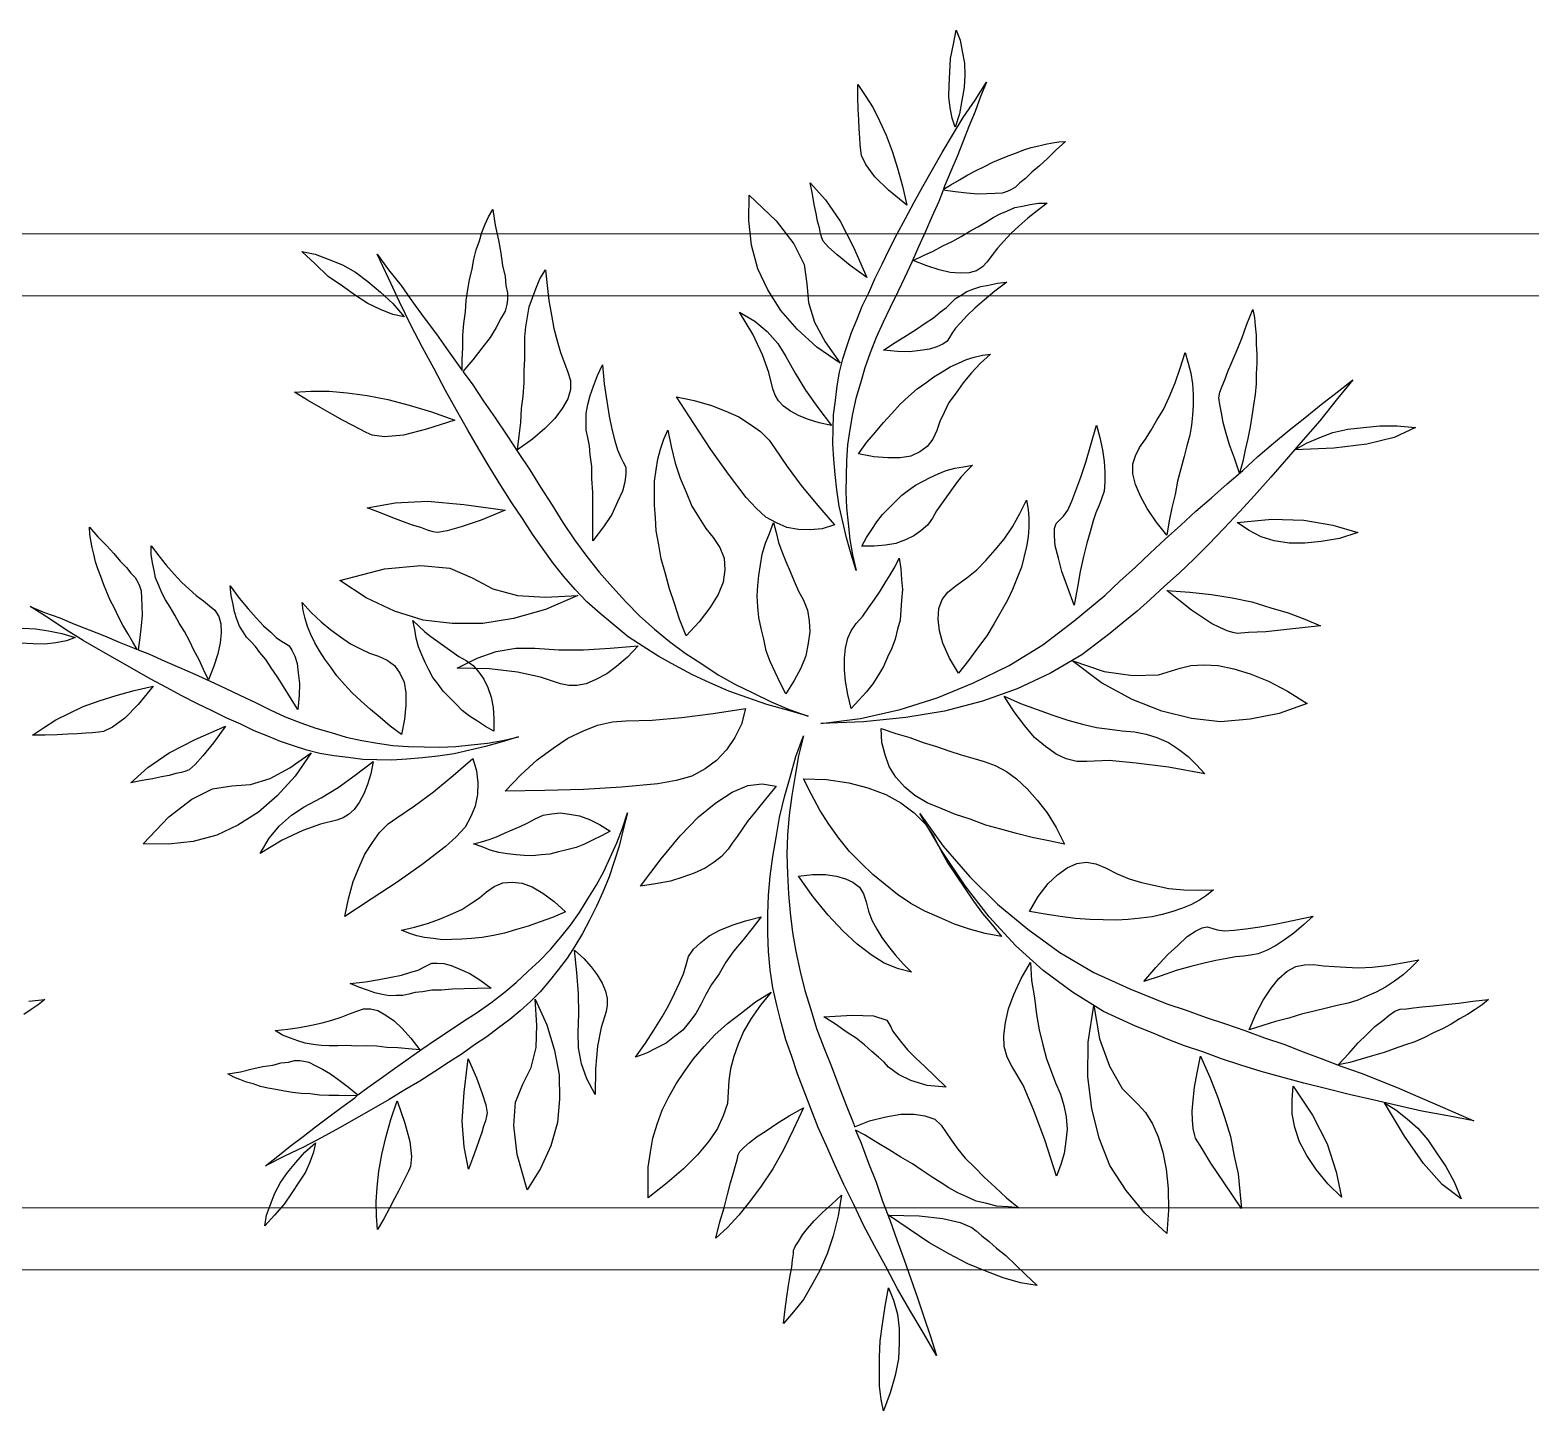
# Model space of a CAD drawing. Header units: millimetres. Extents: x 224.49 to 232.8, y 170.44 to 178.39.
# Drawn here: x 225.308 to 226.035, y 177.345 to 178.014 of the extents above; entities that cross this region are included whole.
import ezdxf

# ---------------------------------------------------------------- set-up
doc = ezdxf.new("R2010")
doc.units = ezdxf.units.MM
doc.layers.add('PROIEZIONI', color=145, linetype='Continuous', lineweight=13)
doc.layers.add('VEGETAZIONE', color=94, linetype='Continuous')

msp = doc.modelspace()

# ---------------------------------------------------------------- linework, layer by layer
at = {"layer": 'PROIEZIONI'}
for points in [[(224.64711, 177.91487), (226.84807, 177.91487), (226.84807, 177.41346), (224.64711, 177.41346)], [(224.67711, 177.88487), (226.81807, 177.88487), (226.81807, 177.44346), (224.67711, 177.44346)]]:
    msp.add_lwpolyline(points, close=True, dxfattribs=at)
at = {"layer": 'VEGETAZIONE', "linetype": 'Continuous'}
for points in [[(225.75673, 178.01352), (225.75863, 178.00867), (225.75972, 178.00332), (225.76071, 177.99752), (225.76098, 177.99165), (225.76054, 177.98571), (225.75956, 177.97944), (225.7583, 177.97299), (225.75634, 177.96648), (225.75478, 177.97079), (225.75386, 177.97587), (225.75321, 177.98113), (225.75338, 177.9869), (225.75365, 177.9931), (225.75402, 177.99975), (225.75538, 178.00664), (225.75673, 178.01352)], [(225.75048, 177.93602), (225.74828, 177.93049), (225.74495, 177.92312), (225.7419, 177.91593), (225.73858, 177.90857), (225.73526, 177.90121), (225.73194, 177.89385), (225.72845, 177.88676), (225.72485, 177.87923), (225.72136, 177.87214), (225.71804, 177.86477), (225.71516, 177.85731), (225.71255, 177.85002), (225.71038, 177.84262), (225.70821, 177.83523), (225.70648, 177.82773), (225.7052, 177.82013), (225.70418, 177.8127), (225.70361, 177.80517), (225.70347, 177.79754), (225.70334, 177.78991), (225.70365, 177.78217), (225.7045, 177.77478), (225.70525, 177.76695), (225.70654, 177.75945), (225.70827, 177.75185), (225.70593, 177.75982), (225.70359, 177.76779), (225.70185, 177.77539), (225.70012, 177.78299), (225.69893, 177.79092), (225.69808, 177.79832), (225.6975, 177.80588), (225.69709, 177.81318), (225.69712, 177.82037), (225.69733, 177.82729), (225.69824, 177.83427), (225.69915, 177.84126), (225.70024, 177.84798), (225.70193, 177.85432), (225.7039, 177.86084), (225.70603, 177.86708), (225.70861, 177.87322), (225.71129, 177.8798), (225.7144, 177.88628), (225.71735, 177.89303), (225.72084, 177.90012), (225.72434, 177.90721), (225.7282, 177.91491), (225.73224, 177.92234), (225.73637, 177.93021), (225.74068, 177.93781), (225.74535, 177.94602), (225.75003, 177.95423), (225.75498, 177.96261), (225.7602, 177.97116), (225.76587, 177.97961), (225.77136, 177.98833), (225.76858, 177.9813), (225.76597, 177.97401), (225.76292, 177.96682), (225.76014, 177.9598), (225.75726, 177.95233), (225.75421, 177.94514), (225.75116, 177.93795), (225.75058, 177.93646), (225.75411, 177.93866), (225.75835, 177.94094), (225.76242, 177.94348), (225.76639, 177.94559), (225.77052, 177.94742), (225.77449, 177.94952), (225.77836, 177.95119), (225.78195, 177.95268), (225.78599, 177.95407), (225.78958, 177.95557), (225.79308, 177.95662), (225.79674, 177.9574), (225.79996, 177.95828), (225.80335, 177.95889), (225.80647, 177.95934), (225.80976, 177.95951), (225.80512, 177.95547), (225.80091, 177.95133), (225.79708, 177.9478), (225.79335, 177.94471), (225.79033, 177.94169), (225.78752, 177.93955), (225.78542, 177.93749), (225.78325, 177.93613), (225.78145, 177.93538), (225.77894, 177.93457), (225.77565, 177.9344), (225.77165, 177.93416), (225.7672, 177.93402), (225.76198, 177.93453), (225.75631, 177.93514), (225.75048, 177.93602)], [(225.73278, 177.92872), (225.72402, 177.93608), (225.71737, 177.94248), (225.71293, 177.94839), (225.71092, 177.95279), (225.71055, 177.9552), (225.71028, 177.95805), (225.71011, 177.96134), (225.7097, 177.96562), (225.70956, 177.97006), (225.70936, 177.97521), (225.70908, 177.98108), (225.70908, 177.98712), (225.71275, 177.98186), (225.71648, 177.9759), (225.71967, 177.96959), (225.72293, 177.96257), (225.72581, 177.95494), (225.72833, 177.94669), (225.73074, 177.93801), (225.73278, 177.92872)], [(225.71355, 177.89367), (225.70538, 177.8995), (225.69913, 177.90466), (225.69489, 177.90842), (225.69231, 177.91134), (225.69174, 177.91286), (225.69109, 177.9151), (225.69055, 177.91778), (225.68967, 177.921), (225.68888, 177.92467), (225.68804, 177.92904), (225.68712, 177.93413), (225.68603, 177.93949), (225.69343, 177.93128), (225.70059, 177.92104), (225.70697, 177.90843), (225.71355, 177.89367)], [(225.70054, 177.85232), (225.68931, 177.86002), (225.67971, 177.86873), (225.6718, 177.87775), (225.66553, 177.88779), (225.66067, 177.89796), (225.65772, 177.90933), (225.65629, 177.92127), (225.65656, 177.93351), (225.66952, 177.92124), (225.67807, 177.90998), (225.68319, 177.89997), (225.68452, 177.89061), (225.68523, 177.88162), (225.68815, 177.87213), (225.69338, 177.86256), (225.70054, 177.85232)], [(225.7359, 177.90199), (225.74086, 177.90433), (225.74554, 177.9065), (225.75032, 177.90912), (225.75473, 177.91112), (225.75924, 177.91356), (225.76331, 177.91611), (225.76728, 177.91821), (225.77107, 177.92059), (225.7746, 177.92279), (225.77803, 177.92456), (225.78162, 177.92605), (225.78522, 177.92755), (225.78888, 177.92833), (225.79254, 177.92911), (225.79665, 177.92979), (225.80082, 177.92976), (225.796, 177.92599), (225.79146, 177.92239), (225.78708, 177.91852), (225.78325, 177.915), (225.77986, 177.91137), (225.77674, 177.9079), (225.77406, 177.90434), (225.77176, 177.90139), (225.76955, 177.89888), (225.76657, 177.89701), (225.76308, 177.89596), (225.75863, 177.89582), (225.75385, 177.89623), (225.74856, 177.89745), (225.74249, 177.89931), (225.7359, 177.90199)], [(225.51795, 177.84828), (225.52235, 177.84228), (225.52795, 177.83388), (225.53355, 177.82588), (225.53915, 177.81748), (225.54475, 177.80908), (225.55035, 177.80068), (225.55555, 177.79228), (225.56115, 177.78348), (225.56635, 177.77508), (225.57195, 177.76668), (225.57795, 177.75868), (225.58395, 177.75108), (225.59035, 177.74388), (225.59675, 177.73668), (225.60355, 177.72988), (225.61075, 177.72348), (225.61795, 177.71748), (225.62555, 177.71188), (225.63355, 177.70668), (225.64155, 177.70148), (225.64995, 177.69668), (225.65835, 177.69268), (225.66715, 177.68828), (225.67595, 177.68468), (225.68515, 177.68148), (225.67515, 177.68428), (225.66515, 177.68708), (225.65595, 177.69028), (225.64675, 177.69348), (225.63755, 177.69748), (225.62915, 177.70148), (225.62075, 177.70588), (225.61275, 177.71028), (225.60515, 177.71508), (225.59795, 177.71988), (225.59115, 177.72548), (225.58435, 177.73108), (225.57795, 177.73668), (225.57235, 177.74268), (225.56675, 177.74908), (225.56155, 177.75548), (225.55675, 177.76228), (225.55155, 177.76948), (225.54675, 177.77708), (225.54155, 177.78468), (225.53635, 177.79308), (225.53115, 177.80148), (225.52555, 177.81068), (225.52035, 177.81988), (225.51475, 177.82948), (225.50955, 177.83908), (225.50395, 177.84948), (225.49835, 177.85988), (225.49275, 177.87068), (225.48715, 177.88188), (225.48195, 177.89348), (225.47635, 177.90508), (225.48195, 177.89748), (225.48795, 177.88988), (225.49355, 177.88188), (225.49915, 177.87428), (225.50515, 177.86628), (225.51075, 177.85828), (225.51635, 177.85028), (225.51755, 177.84868), (225.51755, 177.85388), (225.51795, 177.85988), (225.51795, 177.86588), (225.51835, 177.87148), (225.51915, 177.87708), (225.51955, 177.88268), (225.52035, 177.88788), (225.52115, 177.89268), (225.52235, 177.89788), (225.52315, 177.90268), (225.52435, 177.90708), (225.52595, 177.91148), (225.52715, 177.91548), (225.52875, 177.91948), (225.53035, 177.92308), (225.53235, 177.92668), (225.53355, 177.91908), (225.53515, 177.91188), (225.53635, 177.90548), (225.53715, 177.89948), (225.53835, 177.89428), (225.53875, 177.88988), (225.53955, 177.88628), (225.53955, 177.88308), (225.53915, 177.88068), (225.53835, 177.87748), (225.53635, 177.87388), (225.53395, 177.86948), (225.53115, 177.86468), (225.52715, 177.85948), (225.52275, 177.85388), (225.51795, 177.84828)], [(225.43995, 177.90628), (225.44635, 177.90508), (225.45275, 177.90268), (225.45955, 177.89988), (225.46595, 177.89628), (225.47195, 177.89188), (225.47795, 177.88668), (225.48395, 177.88108), (225.48955, 177.87468), (225.48395, 177.87588), (225.47795, 177.87828), (225.47195, 177.88108), (225.46595, 177.88508), (225.45955, 177.88948), (225.45275, 177.89428), (225.44635, 177.90028), (225.43995, 177.90628)], [(225.54435, 177.81028), (225.54515, 177.81708), (225.54595, 177.82348), (225.54635, 177.83028), (225.54715, 177.83628), (225.54755, 177.84268), (225.54755, 177.84868), (225.54795, 177.85428), (225.54795, 177.85988), (225.54795, 177.86508), (225.54835, 177.86988), (225.54915, 177.87468), (225.54995, 177.87948), (225.55155, 177.88388), (225.55315, 177.88828), (225.55515, 177.89308), (225.55795, 177.89748), (225.55875, 177.88988), (225.55955, 177.88268), (225.56075, 177.87548), (225.56195, 177.86908), (225.56355, 177.86308), (225.56515, 177.85748), (225.56715, 177.85228), (225.56875, 177.84788), (225.56995, 177.84388), (225.56995, 177.83948), (225.56875, 177.83508), (225.56595, 177.83028), (225.56235, 177.82548), (225.55755, 177.82068), (225.55155, 177.81548), (225.54435, 177.81028)], [(225.7215, 177.85864), (225.7215, 177.85864), (225.7272, 177.8622), (225.73263, 177.86559), (225.73751, 177.86865), (225.74168, 177.87163), (225.74575, 177.87418), (225.74921, 177.8771), (225.75202, 177.87923), (225.7544, 177.88147), (225.7565, 177.88354), (225.75921, 177.88524), (225.76193, 177.88694), (225.76525, 177.88826), (225.76874, 177.88931), (225.77241, 177.89009), (225.77678, 177.89094), (225.78133, 177.89152), (225.77543, 177.88708), (225.77024, 177.8827), (225.76586, 177.87883), (225.76203, 177.8753), (225.75891, 177.87184), (225.75644, 177.86916), (225.75467, 177.86655), (225.75355, 177.86472), (225.75244, 177.86289), (225.75027, 177.86153), (225.74738, 177.8601), (225.74389, 177.85905), (225.73934, 177.85847), (225.73409, 177.85783), (225.72832, 177.85799), (225.7215, 177.85864)], [(225.89395, 177.79908), (225.89155, 177.80628), (225.88915, 177.81268), (225.88755, 177.81828), (225.88595, 177.82348), (225.88515, 177.82828), (225.88435, 177.83228), (225.88395, 177.83548), (225.88435, 177.83828), (225.88555, 177.84108), (225.88675, 177.84428), (225.88835, 177.84828), (225.89035, 177.85308), (225.89275, 177.85868), (225.89515, 177.86468), (225.89755, 177.87108), (225.90035, 177.87828), (225.90115, 177.87428), (225.90155, 177.87028), (225.90195, 177.86588), (225.90195, 177.86148), (225.90235, 177.85668), (225.90235, 177.85228), (225.90195, 177.84708), (225.90195, 177.84228), (225.90155, 177.83708), (225.90075, 177.83188), (225.89995, 177.82668), (225.89915, 177.82148), (225.89795, 177.81588), (225.89675, 177.81028), (225.89555, 177.80468), (225.89395, 177.79908)], [(225.69638, 177.82216), (225.69037, 177.82332), (225.68518, 177.82498), (225.68071, 177.8267), (225.6766, 177.82904), (225.67321, 177.83145), (225.6708, 177.8341), (225.6691, 177.83681), (225.66795, 177.83986), (225.66605, 177.84773), (225.66292, 177.85635), (225.65824, 177.86625), (225.65189, 177.877), (225.65922, 177.87252), (225.66529, 177.86764), (225.67045, 177.86181), (225.67435, 177.85557), (225.67873, 177.84736), (225.68382, 177.83922), (225.6898, 177.83088), (225.69638, 177.82216)], [(225.70948, 177.80846), (225.70948, 177.80846), (225.71354, 177.81403), (225.71768, 177.81888), (225.72155, 177.82356), (225.72558, 177.82797), (225.72962, 177.83238), (225.73372, 177.83608), (225.73782, 177.83978), (225.74199, 177.84277), (225.74589, 177.84558), (225.74996, 177.84813), (225.75376, 177.8505), (225.7579, 177.85234), (225.76177, 177.854), (225.76553, 177.85522), (225.76947, 177.85617), (225.7733, 177.85668), (225.76855, 177.85221), (225.76397, 177.84746), (225.76011, 177.84277), (225.75668, 177.83799), (225.75326, 177.83321), (225.75099, 177.82839), (225.74882, 177.82401), (225.74736, 177.8197), (225.74546, 177.8155), (225.74278, 177.81193), (225.73916, 177.80929), (225.73475, 177.80728), (225.72966, 177.80637), (225.72362, 177.80637), (225.7168, 177.80701), (225.70948, 177.80846)], [(225.85875, 177.76908), (225.85355, 177.77548), (225.84915, 177.78188), (225.84595, 177.78788), (225.84355, 177.79348), (225.84235, 177.79868), (225.84235, 177.80348), (225.84355, 177.80748), (225.84555, 177.81148), (225.84835, 177.81548), (225.85115, 177.81988), (225.85395, 177.82468), (225.85715, 177.82988), (225.85995, 177.83588), (225.86275, 177.84268), (225.86515, 177.84988), (225.86755, 177.85748), (225.86915, 177.85228), (225.87035, 177.84748), (225.87115, 177.84228), (225.87155, 177.83708), (225.87155, 177.83188), (225.87115, 177.82708), (225.87075, 177.82228), (225.86995, 177.81748), (225.86835, 177.81228), (225.86715, 177.80708), (225.86555, 177.80108), (225.86395, 177.79508), (225.86275, 177.78868), (225.86115, 177.78228), (225.85995, 177.77588), (225.85875, 177.76908)], [(225.58075, 177.76628), (225.58075, 177.76628), (225.58075, 177.77468), (225.58075, 177.78268), (225.58075, 177.78988), (225.58035, 177.79628), (225.58035, 177.80228), (225.57955, 177.80788), (225.57915, 177.81228), (225.57835, 177.81628), (225.57755, 177.81988), (225.57755, 177.82388), (225.57755, 177.82788), (225.57835, 177.83228), (225.57955, 177.83668), (225.58115, 177.84108), (225.58315, 177.84628), (225.58555, 177.85148), (225.58635, 177.84228), (225.58755, 177.83388), (225.58875, 177.82668), (225.58995, 177.82028), (225.59155, 177.81468), (225.59275, 177.81028), (225.59435, 177.80668), (225.59555, 177.80428), (225.59675, 177.80188), (225.59675, 177.79868), (225.59635, 177.79468), (225.59515, 177.79028), (225.59275, 177.78508), (225.58995, 177.77908), (225.58595, 177.77308), (225.58075, 177.76628)], [(225.94875, 177.84428), (225.94075, 177.83428), (225.93275, 177.82428), (225.92475, 177.81508), (225.91675, 177.80588), (225.90915, 177.79708), (225.90115, 177.78828), (225.89395, 177.78028), (225.88635, 177.77228), (225.87915, 177.76468), (225.87195, 177.75748), (225.86475, 177.75068), (225.85755, 177.74428), (225.85075, 177.73788), (225.84435, 177.73228), (225.83755, 177.72668), (225.83115, 177.72148), (225.81755, 177.71108), (225.80235, 177.70228), (225.78635, 177.69468), (225.76955, 177.68868), (225.75115, 177.68388), (225.73235, 177.68068), (225.71195, 177.67868), (225.69115, 177.67788), (225.71035, 177.68028), (225.72955, 177.68468), (225.74755, 177.69028), (225.76515, 177.69748), (225.78235, 177.70588), (225.79875, 177.71588), (225.81395, 177.72748), (225.82875, 177.73988), (225.83595, 177.74668), (225.84355, 177.75348), (225.85075, 177.76028), (225.85795, 177.76708), (225.86555, 177.77388), (225.87275, 177.78068), (225.88035, 177.78708), (225.88795, 177.79388), (225.89555, 177.80028), (225.90275, 177.80708), (225.91035, 177.81348), (225.91795, 177.81988), (225.92555, 177.82588), (225.93355, 177.83228), (225.94115, 177.83828), (225.94875, 177.84428)], [(225.51395, 177.82468), (225.50035, 177.82028), (225.48915, 177.81748), (225.47995, 177.81668), (225.47395, 177.81748), (225.47115, 177.81868), (225.46795, 177.82028), (225.46435, 177.82228), (225.45955, 177.82468), (225.45475, 177.82748), (225.44915, 177.83068), (225.44275, 177.83428), (225.43635, 177.83828), (225.44435, 177.83868), (225.45315, 177.83868), (225.46195, 177.83788), (225.47155, 177.83668), (225.48155, 177.83468), (225.49195, 177.83188), (225.50275, 177.82868), (225.51395, 177.82468)], [(225.69782, 177.774), (225.69181, 177.77213), (225.68612, 177.77159), (225.68035, 177.77175), (225.67479, 177.7728), (225.6697, 177.77491), (225.66454, 177.77772), (225.65996, 177.78203), (225.65514, 177.78732), (225.64659, 177.79857), (225.63797, 177.81055), (225.62973, 177.82313), (225.62131, 177.83598), (225.62996, 177.83422), (225.63824, 177.83185), (225.64526, 177.82907), (225.65157, 177.82622), (225.65723, 177.82259), (225.66202, 177.81917), (225.66616, 177.81496), (225.66914, 177.81079), (225.67485, 177.80228), (225.68177, 177.79302), (225.68957, 177.78356), (225.69782, 177.774)], [(225.62595, 177.72028), (225.62595, 177.72028), (225.62275, 177.72828), (225.62035, 177.73588), (225.61795, 177.74308), (225.61595, 177.75028), (225.61395, 177.75748), (225.61275, 177.76428), (225.61155, 177.77108), (225.61115, 177.77748), (225.61075, 177.78348), (225.61075, 177.78948), (225.61075, 177.79508), (225.61155, 177.80068), (225.61235, 177.80588), (225.61355, 177.81068), (225.61515, 177.81548), (225.61715, 177.81988), (225.61875, 177.81188), (225.62075, 177.80388), (225.62315, 177.79668), (225.62595, 177.78988), (225.62875, 177.78308), (225.63235, 177.77748), (225.63555, 177.77228), (225.63915, 177.76788), (225.64235, 177.76308), (225.64435, 177.75788), (225.64475, 177.75228), (225.64395, 177.74628), (225.64155, 177.74028), (225.63755, 177.73388), (225.63235, 177.72708), (225.62595, 177.72028)], [(225.81395, 177.73508), (225.81075, 177.74348), (225.80795, 177.75148), (225.80635, 177.75788), (225.80475, 177.76388), (225.80435, 177.76868), (225.80435, 177.77228), (225.80515, 177.77468), (225.80675, 177.77628), (225.80875, 177.77828), (225.81075, 177.78108), (225.81275, 177.78548), (225.81475, 177.79068), (225.81715, 177.79708), (225.81955, 177.80428), (225.82195, 177.81268), (225.82475, 177.82228), (225.82635, 177.81628), (225.82755, 177.81028), (225.82835, 177.80468), (225.82875, 177.79948), (225.82875, 177.79468), (225.82835, 177.79028), (225.82715, 177.78668), (225.82595, 177.78348), (225.82435, 177.77988), (225.82315, 177.77588), (225.82155, 177.77068), (225.81995, 177.76508), (225.81835, 177.75868), (225.81675, 177.75148), (225.81555, 177.74388), (225.81395, 177.73508)], [(225.92075, 177.81028), (225.92635, 177.81348), (225.93275, 177.81628), (225.93915, 177.81868), (225.94635, 177.82028), (225.95395, 177.82108), (225.96195, 177.82188), (225.97035, 177.82188), (225.97915, 177.82108), (225.96875, 177.81628), (225.95555, 177.81308), (225.93955, 177.81108), (225.92075, 177.81028), (225.92075, 177.81028)], [(225.71102, 177.76376), (225.71102, 177.76376), (225.71335, 177.76786), (225.71586, 177.7717), (225.71837, 177.77553), (225.72105, 177.77909), (225.72434, 177.78228), (225.72736, 177.7853), (225.73038, 177.78832), (225.73373, 177.7908), (225.73709, 177.79328), (225.74079, 177.79521), (225.74421, 177.79698), (225.74808, 177.79864), (225.75195, 177.8003), (225.75615, 177.80142), (225.76026, 177.8021), (225.76463, 177.80295), (225.76188, 177.8001), (225.75914, 177.79725), (225.75683, 177.7943), (225.75442, 177.79091), (225.75202, 177.78751), (225.74961, 177.78412), (225.7472, 177.78073), (225.74524, 177.77724), (225.74283, 177.77384), (225.73964, 177.77109), (225.73628, 177.76862), (225.73215, 177.76678), (225.72757, 177.76505), (225.72248, 177.76414), (225.71705, 177.76376), (225.71102, 177.76376)], [(225.53835, 177.78108), (225.52675, 177.77628), (225.51715, 177.77308), (225.51035, 177.77108), (225.50555, 177.77028), (225.50355, 177.77068), (225.50075, 177.77148), (225.49755, 177.77268), (225.49355, 177.77388), (225.48915, 177.77548), (225.48395, 177.77748), (225.47795, 177.77988), (225.47155, 177.78228), (225.48515, 177.78468), (225.50075, 177.78548), (225.51835, 177.78388), (225.53835, 177.78108)], [(225.75795, 177.70228), (225.75355, 177.70948), (225.75035, 177.71668), (225.74875, 177.72268), (225.74795, 177.72828), (225.74835, 177.73348), (225.74995, 177.73788), (225.75275, 177.74148), (225.75675, 177.74468), (225.76195, 177.74828), (225.76675, 177.75228), (225.77115, 177.75668), (225.77555, 177.76188), (225.77995, 177.76708), (225.78395, 177.77308), (225.78755, 177.77948), (225.79075, 177.78588), (225.79155, 177.78148), (225.79195, 177.77748), (225.79195, 177.77268), (225.79155, 177.76828), (225.79075, 177.76348), (225.78955, 177.75828), (225.78835, 177.75348), (225.78635, 177.74828), (225.78395, 177.74268), (225.78155, 177.73748), (225.77835, 177.73188), (225.77515, 177.72628), (225.77155, 177.72028), (225.76715, 177.71428), (225.76275, 177.70828), (225.75795, 177.70228)], [(225.89275, 177.77508), (225.89275, 177.77508), (225.90955, 177.77668), (225.92515, 177.77628), (225.93915, 177.77388), (225.95115, 177.77028), (225.94235, 177.76748), (225.93355, 177.76588), (225.92555, 177.76508), (225.91795, 177.76508), (225.91075, 177.76628), (225.90435, 177.76828), (225.89835, 177.77148), (225.89275, 177.77508)], [(225.36067, 177.71356), (225.3662, 177.71136), (225.37357, 177.70804), (225.38076, 177.70499), (225.38812, 177.70166), (225.39548, 177.69834), (225.40284, 177.69502), (225.40993, 177.69153), (225.41746, 177.68794), (225.42455, 177.68444), (225.43192, 177.68112), (225.43938, 177.67824), (225.44667, 177.67563), (225.45407, 177.67346), (225.46146, 177.67129), (225.46896, 177.66957), (225.47656, 177.66828), (225.48399, 177.66726), (225.49152, 177.66669), (225.49915, 177.66656), (225.50678, 177.66642), (225.51452, 177.66673), (225.52191, 177.66758), (225.52975, 177.66833), (225.53724, 177.66962), (225.54484, 177.67135), (225.53687, 177.66901), (225.5289, 177.66667), (225.5213, 177.66494), (225.5137, 177.6632), (225.50577, 177.66201), (225.49837, 177.66116), (225.49081, 177.66058), (225.48351, 177.66018), (225.47632, 177.66021), (225.4694, 177.66041), (225.46242, 177.66132), (225.45543, 177.66224), (225.44871, 177.66332), (225.44237, 177.66501), (225.43586, 177.66698), (225.42961, 177.66911), (225.42347, 177.67169), (225.41689, 177.67437), (225.41041, 177.67749), (225.40366, 177.68044), (225.39657, 177.68393), (225.38948, 177.68742), (225.38178, 177.69128), (225.37435, 177.69532), (225.36648, 177.69945), (225.35888, 177.70376), (225.35067, 177.70844), (225.34246, 177.71312), (225.33408, 177.71807), (225.32553, 177.72329), (225.31708, 177.72895), (225.30836, 177.73444), (225.31539, 177.73166), (225.32268, 177.72905), (225.32987, 177.726), (225.33689, 177.72322), (225.34436, 177.72034), (225.35155, 177.71729), (225.35874, 177.71424), (225.36023, 177.71366), (225.35803, 177.71719), (225.35575, 177.72143), (225.35321, 177.7255), (225.3511, 177.72947), (225.34927, 177.73361), (225.34717, 177.73757), (225.3455, 177.74144), (225.34401, 177.74503), (225.34262, 177.74907), (225.34112, 177.75267), (225.34007, 177.75616), (225.33929, 177.75982), (225.33841, 177.76304), (225.3378, 177.76644), (225.33735, 177.76956), (225.33718, 177.77285), (225.34122, 177.7682), (225.34536, 177.764), (225.34889, 177.76016), (225.35198, 177.75643), (225.355, 177.75342), (225.35714, 177.7506), (225.35921, 177.7485), (225.36056, 177.74633), (225.36131, 177.74453), (225.36212, 177.74202), (225.3623, 177.73873), (225.36253, 177.73473), (225.36267, 177.73029), (225.36216, 177.72506), (225.36155, 177.7194), (225.36067, 177.71356)], [(225.67435, 177.69228), (225.67435, 177.69228), (225.67155, 177.69748), (225.66915, 177.70268), (225.66675, 177.70788), (225.66475, 177.71308), (225.66355, 177.71868), (225.66235, 177.72388), (225.66115, 177.72908), (225.66075, 177.73428), (225.66035, 177.73948), (225.66075, 177.74468), (225.66115, 177.74948), (225.66195, 177.75468), (225.66275, 177.75988), (225.66435, 177.76508), (225.66635, 177.76988), (225.66835, 177.77508), (225.66955, 177.77028), (225.67075, 177.76548), (225.67235, 177.76108), (225.67435, 177.75628), (225.67635, 177.75148), (225.67835, 177.74668), (225.68035, 177.74188), (225.68275, 177.73748), (225.68475, 177.73268), (225.68555, 177.72748), (225.68595, 177.72228), (225.68515, 177.71668), (225.68395, 177.71068), (225.68155, 177.70468), (225.67835, 177.69868), (225.67435, 177.69228)], [(225.3947, 177.69899), (225.39236, 177.70394), (225.39019, 177.70862), (225.38757, 177.7134), (225.38557, 177.71781), (225.38313, 177.72232), (225.38058, 177.72639), (225.37848, 177.73036), (225.3761, 177.73416), (225.3739, 177.73768), (225.37213, 177.74111), (225.37064, 177.7447), (225.36914, 177.7483), (225.36836, 177.75196), (225.36758, 177.75562), (225.3669, 177.75973), (225.36693, 177.7639), (225.3707, 177.75909), (225.3743, 177.75454), (225.37817, 177.75017), (225.38169, 177.74634), (225.38533, 177.74294), (225.38879, 177.73982), (225.39235, 177.73715), (225.3953, 177.73484), (225.39781, 177.73264), (225.39968, 177.72965), (225.40073, 177.72616), (225.40087, 177.72172), (225.40046, 177.71693), (225.39924, 177.71164), (225.39738, 177.70557), (225.3947, 177.69899)], [(225.57355, 177.73988), (225.55795, 177.73308), (225.54235, 177.72868), (225.52755, 177.72628), (225.51275, 177.72628), (225.49875, 177.72788), (225.48475, 177.73228), (225.47115, 177.73868), (225.45835, 177.74708), (225.47995, 177.75268), (225.49755, 177.75428), (225.51155, 177.75308), (225.52235, 177.74828), (225.53235, 177.74308), (225.54435, 177.73988), (225.55795, 177.73908), (225.57355, 177.73988)], [(225.70595, 177.68508), (225.70435, 177.69188), (225.70315, 177.69828), (225.70275, 177.70388), (225.70275, 177.70948), (225.70315, 177.71428), (225.70435, 177.71908), (225.70595, 177.72268), (225.70835, 177.72628), (225.71155, 177.72988), (225.71435, 177.73388), (225.71715, 177.73788), (225.71995, 177.74188), (225.72235, 177.74588), (225.72475, 177.74988), (225.72715, 177.75388), (225.72915, 177.75788), (225.72995, 177.75268), (225.73035, 177.74748), (225.73075, 177.74268), (225.73035, 177.73748), (225.72995, 177.73268), (225.72955, 177.72788), (225.72835, 177.72348), (225.72715, 177.71868), (225.72555, 177.71428), (225.72355, 177.70988), (225.72155, 177.70548), (225.71915, 177.70148), (225.71635, 177.69708), (225.71315, 177.69308), (225.70955, 177.68908), (225.70595, 177.68508)], [(225.43805, 177.68458), (225.43805, 177.68458), (225.43449, 177.69028), (225.4311, 177.69571), (225.42804, 177.70059), (225.42506, 177.70476), (225.42251, 177.70883), (225.41959, 177.71229), (225.41746, 177.71511), (225.41522, 177.71748), (225.41315, 177.71958), (225.41145, 177.72229), (225.40975, 177.72501), (225.40843, 177.72833), (225.40738, 177.73183), (225.4066, 177.73549), (225.40575, 177.73986), (225.40517, 177.74441), (225.40961, 177.73851), (225.41399, 177.73332), (225.41786, 177.72895), (225.42139, 177.72511), (225.42485, 177.72199), (225.42753, 177.71952), (225.43014, 177.71776), (225.43197, 177.71664), (225.43381, 177.71552), (225.43516, 177.71335), (225.43659, 177.71046), (225.43764, 177.70697), (225.43822, 177.70243), (225.43886, 177.69717), (225.4387, 177.6914), (225.43805, 177.68458)], [(225.85875, 177.74228), (225.85875, 177.74228), (225.86995, 177.74148), (225.88035, 177.74028), (225.89035, 177.73868), (225.89995, 177.73668), (225.90915, 177.73388), (225.91755, 177.73148), (225.92555, 177.72828), (225.93315, 177.72508), (225.91835, 177.72348), (225.90675, 177.72228), (225.89835, 177.72188), (225.89275, 177.72148), (225.89075, 177.72188), (225.88795, 177.72268), (225.88435, 177.72428), (225.88035, 177.72628), (225.87595, 177.72908), (225.87075, 177.73268), (225.86515, 177.73708), (225.85875, 177.74228)], [(225.48823, 177.67256), (225.48823, 177.67256), (225.48266, 177.67663), (225.47781, 177.68076), (225.47313, 177.68463), (225.46872, 177.68866), (225.46431, 177.6927), (225.46061, 177.6968), (225.45691, 177.70091), (225.45392, 177.70508), (225.45111, 177.70898), (225.44856, 177.71305), (225.44619, 177.71684), (225.44435, 177.72098), (225.44269, 177.72485), (225.44147, 177.72861), (225.44052, 177.73255), (225.44001, 177.73638), (225.44449, 177.73163), (225.44924, 177.72706), (225.45392, 177.72319), (225.4587, 177.71977), (225.46349, 177.71634), (225.4683, 177.71407), (225.47268, 177.7119), (225.47699, 177.71044), (225.48119, 177.70854), (225.48476, 177.70587), (225.4874, 177.70224), (225.48941, 177.69783), (225.49032, 177.69274), (225.49032, 177.6867), (225.48968, 177.67988), (225.48823, 177.67256)], [(225.53293, 177.6741), (225.53293, 177.6741), (225.52883, 177.67644), (225.52499, 177.67895), (225.52116, 177.68145), (225.5176, 177.68413), (225.51441, 177.68742), (225.51139, 177.69044), (225.50837, 177.69346), (225.50589, 177.69682), (225.50341, 177.70017), (225.50148, 177.70387), (225.49971, 177.7073), (225.49805, 177.71116), (225.49639, 177.71503), (225.49527, 177.71923), (225.49459, 177.72334), (225.49374, 177.72771), (225.49659, 177.72497), (225.49944, 177.72222), (225.50239, 177.71991), (225.50578, 177.71751), (225.50918, 177.7151), (225.51257, 177.71269), (225.51596, 177.71029), (225.51946, 177.70832), (225.52285, 177.70591), (225.5256, 177.70272), (225.52807, 177.69937), (225.52991, 177.69523), (225.53164, 177.69065), (225.53256, 177.68556), (225.53293, 177.68014), (225.53293, 177.6741)], [(225.28317, 177.71981), (225.28802, 177.72171), (225.29337, 177.7228), (225.29917, 177.72379), (225.30504, 177.72406), (225.31098, 177.72362), (225.31725, 177.72264), (225.3237, 177.72139), (225.33021, 177.71942), (225.32591, 177.71786), (225.32082, 177.71694), (225.31556, 177.7163), (225.30979, 177.71646), (225.30359, 177.71673), (225.29694, 177.7171), (225.29005, 177.71846), (225.28317, 177.71981)], [(225.60275, 177.71548), (225.59755, 177.70988), (225.59235, 177.70548), (225.58755, 177.70188), (225.58235, 177.69908), (225.57755, 177.69708), (225.57315, 177.69628), (225.56915, 177.69628), (225.56515, 177.69708), (225.55555, 177.70028), (225.54435, 177.70268), (225.53075, 177.70428), (225.51515, 177.70468), (225.52475, 177.70948), (225.53395, 177.71268), (225.54355, 177.71428), (225.55275, 177.71428), (225.56435, 177.71348), (225.57635, 177.71348), (225.58915, 177.71428), (225.60275, 177.71548)], [(225.81275, 177.70828), (225.82835, 177.70308), (225.84235, 177.70108), (225.85475, 177.70148), (225.86515, 177.70468), (225.87035, 177.70588), (225.87675, 177.70628), (225.88355, 177.70588), (225.89115, 177.70428), (225.89915, 177.70188), (225.90795, 177.69828), (225.91715, 177.69348), (225.92675, 177.68748), (225.91315, 177.68268), (225.89915, 177.67988), (225.88475, 177.67868), (225.87075, 177.68028), (225.85635, 177.68388), (225.84195, 177.68948), (225.82715, 177.69748), (225.81275, 177.70828)], [(225.36797, 177.69586), (225.36061, 177.6871), (225.35421, 177.68045), (225.34831, 177.67601), (225.3439, 177.67401), (225.34149, 177.67363), (225.33864, 177.67336), (225.33535, 177.67319), (225.33107, 177.67278), (225.32663, 177.67264), (225.32148, 177.67244), (225.31561, 177.67217), (225.30957, 177.67216), (225.31483, 177.67583), (225.3208, 177.67956), (225.3271, 177.68275), (225.33412, 177.68601), (225.34175, 177.6889), (225.35, 177.69141), (225.35868, 177.69382), (225.36797, 177.69586)], [(225.77995, 177.69108), (225.77995, 177.69108), (225.78795, 177.68748), (225.79595, 177.68468), (225.80355, 177.68188), (225.81075, 177.67948), (225.81795, 177.67748), (225.82475, 177.67588), (225.83115, 177.67508), (225.83715, 177.67428), (225.84315, 177.67388), (225.84875, 177.67268), (225.85395, 177.67108), (225.85955, 177.66868), (225.86435, 177.66548), (225.86915, 177.66188), (225.87315, 177.65788), (225.87715, 177.65348), (225.85955, 177.65668), (225.84395, 177.65868), (225.83075, 177.65988), (225.81995, 177.65948), (225.81515, 177.65948), (225.80995, 177.66068), (225.80515, 177.66308), (225.79995, 177.66668), (225.79475, 177.67108), (225.78995, 177.67668), (225.78475, 177.68348), (225.77995, 177.69108)], [(225.65475, 177.68508), (225.65275, 177.67748), (225.64955, 177.67108), (225.64555, 177.66508), (225.64075, 177.65988), (225.63515, 177.65588), (225.62875, 177.65228), (225.62115, 177.65028), (225.61235, 177.64868), (225.59475, 177.64708), (225.57635, 177.64588), (225.55755, 177.64548), (225.53835, 177.64508), (225.54595, 177.65308), (225.55395, 177.66028), (225.56155, 177.66588), (225.56875, 177.67068), (225.57635, 177.67428), (225.58315, 177.67708), (225.59035, 177.67868), (225.59675, 177.67908), (225.60955, 177.67948), (225.62395, 177.68068), (225.63915, 177.68268), (225.65475, 177.68508)], [(225.40302, 177.67664), (225.39719, 177.66846), (225.39203, 177.66222), (225.38827, 177.65798), (225.38535, 177.6554), (225.38383, 177.65482), (225.38159, 177.65417), (225.37891, 177.65363), (225.37569, 177.65275), (225.37202, 177.65197), (225.36765, 177.65112), (225.36256, 177.6502), (225.3572, 177.64911), (225.36541, 177.65651), (225.37565, 177.66367), (225.38826, 177.67005), (225.40302, 177.67664)], [(225.72035, 177.67548), (225.72035, 177.67548), (225.72755, 177.67308), (225.73435, 177.67108), (225.74075, 177.66868), (225.74715, 177.66668), (225.75315, 177.66468), (225.75915, 177.66268), (225.76475, 177.66108), (225.77035, 177.65948), (225.77555, 177.65748), (225.78115, 177.65468), (225.78595, 177.65108), (225.79115, 177.64628), (225.79595, 177.64068), (225.80075, 177.63468), (225.80515, 177.62748), (225.80915, 177.61948), (225.80155, 177.62108), (225.79355, 177.62268), (225.78595, 177.62468), (225.77835, 177.62668), (225.77115, 177.62868), (225.76355, 177.63148), (225.75635, 177.63388), (225.74955, 177.63668), (225.74275, 177.63948), (225.73675, 177.64308), (225.73195, 177.64708), (225.72755, 177.65188), (225.72435, 177.65708), (225.72235, 177.66268), (225.72075, 177.66868), (225.72035, 177.67548)], [(225.70795, 177.48108), (225.71075, 177.47468), (225.71435, 177.46508), (225.71795, 177.45588), (225.72115, 177.44668), (225.72475, 177.43708), (225.72795, 177.42788), (225.73155, 177.41828), (225.73475, 177.40908), (225.73795, 177.39988), (225.74115, 177.39068), (225.74435, 177.38108), (225.74715, 177.37188), (225.74075, 177.38308), (225.73435, 177.39388), (225.72835, 177.40428), (225.72275, 177.41508), (225.71715, 177.42508), (225.71195, 177.43508), (225.70715, 177.44508), (225.70235, 177.45468), (225.69795, 177.46428), (225.69395, 177.47348), (225.68995, 177.48228), (225.68635, 177.49148), (225.68315, 177.49988), (225.67995, 177.50828), (225.67715, 177.51668), (225.67435, 177.52468), (225.67195, 177.53308), (225.66995, 177.54148), (225.66795, 177.54988), (225.66675, 177.55868), (225.66595, 177.56748), (225.66555, 177.57628), (225.66555, 177.58548), (225.66595, 177.59468), (225.66675, 177.60388), (225.66795, 177.61348), (225.66955, 177.62268), (225.67115, 177.63228), (225.67355, 177.64228), (225.67635, 177.65188), (225.67915, 177.66188), (225.68275, 177.67188), (225.68035, 177.66228), (225.67875, 177.65268), (225.67715, 177.64308), (225.67595, 177.63348), (225.67515, 177.62388), (225.67475, 177.61468), (225.67515, 177.60508), (225.67555, 177.59548), (225.67635, 177.58628), (225.67755, 177.57668), (225.67915, 177.56748), (225.68115, 177.55788), (225.68355, 177.54868), (225.68635, 177.53948), (225.68915, 177.53028), (225.69275, 177.52108), (225.69635, 177.51188), (225.69995, 177.50228), (225.70355, 177.49308), (225.70715, 177.48388), (225.70755, 177.48268), (225.71475, 177.48548), (225.72275, 177.48748), (225.72995, 177.48868), (225.73635, 177.48868), (225.74155, 177.48788), (225.74635, 177.48628), (225.74955, 177.48348), (225.75195, 177.47988), (225.75435, 177.47628), (225.75755, 177.47188), (225.76115, 177.46748), (225.76555, 177.46308), (225.77035, 177.45828), (225.77555, 177.45348), (225.78115, 177.44828), (225.78715, 177.44348), (225.78195, 177.44388), (225.77635, 177.44428), (225.77155, 177.44548), (225.76635, 177.44668), (225.76195, 177.44868), (225.75755, 177.45068), (225.75315, 177.45308), (225.74955, 177.45548), (225.74515, 177.45828), (225.74035, 177.46148), (225.73555, 177.46468), (225.72995, 177.46788), (225.72435, 177.47148), (225.71835, 177.47508), (225.71235, 177.47868), (225.70795, 177.48108)], [(225.44437, 177.66362), (225.43667, 177.65239), (225.42796, 177.64279), (225.41894, 177.63489), (225.4089, 177.62861), (225.39873, 177.62375), (225.38736, 177.6208), (225.37542, 177.61937), (225.36318, 177.61964), (225.37545, 177.6326), (225.38671, 177.64115), (225.39672, 177.64628), (225.40608, 177.6476), (225.41507, 177.64832), (225.42456, 177.65124), (225.43413, 177.65646), (225.44437, 177.66362)], [(225.52269, 177.6609), (225.52456, 177.6549), (225.5251, 177.6492), (225.52494, 177.64343), (225.52389, 177.63787), (225.52178, 177.63278), (225.51897, 177.62762), (225.51466, 177.62304), (225.50937, 177.61822), (225.49812, 177.60967), (225.48614, 177.60105), (225.47356, 177.59281), (225.46071, 177.58439), (225.46247, 177.59304), (225.46484, 177.60132), (225.46762, 177.60834), (225.47047, 177.61465), (225.4741, 177.62032), (225.47752, 177.6251), (225.48173, 177.62924), (225.4859, 177.63223), (225.49441, 177.63793), (225.50367, 177.64485), (225.51313, 177.65265), (225.52269, 177.6609)], [(225.47453, 177.65946), (225.47337, 177.65346), (225.47171, 177.64827), (225.46999, 177.64379), (225.46765, 177.63968), (225.46524, 177.63629), (225.46259, 177.63388), (225.45988, 177.63218), (225.45683, 177.63103), (225.44896, 177.62913), (225.44035, 177.62601), (225.43044, 177.62132), (225.41969, 177.61497), (225.42417, 177.6223), (225.42905, 177.62838), (225.43488, 177.63353), (225.44112, 177.63744), (225.44933, 177.64181), (225.45747, 177.6469), (225.46581, 177.65288), (225.47453, 177.65946)], [(225.66955, 177.64748), (225.66955, 177.64748), (225.66595, 177.64308), (225.66235, 177.63868), (225.65915, 177.63468), (225.65595, 177.63068), (225.65315, 177.62668), (225.65075, 177.62308), (225.64835, 177.61988), (225.64635, 177.61708), (225.64315, 177.61348), (225.63955, 177.61068), (225.63515, 177.60788), (225.62995, 177.60548), (225.62435, 177.60348), (225.61835, 177.60148), (225.61115, 177.60028), (225.60395, 177.59908), (225.61395, 177.61228), (225.62315, 177.62348), (225.63195, 177.63268), (225.64035, 177.63948), (225.64835, 177.64468), (225.65595, 177.64788), (225.66275, 177.64868), (225.66955, 177.64748)], [(225.68275, 177.65108), (225.69395, 177.65068), (225.70475, 177.64908), (225.71395, 177.64668), (225.72275, 177.64348), (225.72995, 177.63948), (225.73635, 177.63468), (225.74195, 177.62908), (225.74595, 177.62308), (225.74915, 177.61668), (225.75275, 177.61028), (225.75675, 177.60428), (225.76115, 177.59788), (225.76515, 177.59188), (225.76955, 177.58588), (225.77435, 177.58028), (225.77875, 177.57468), (225.77075, 177.57628), (225.76315, 177.57828), (225.75595, 177.58068), (225.74875, 177.58388), (225.74155, 177.58708), (225.73475, 177.59068), (225.72835, 177.59508), (225.72235, 177.59988), (225.71635, 177.60468), (225.71075, 177.61028), (225.70515, 177.61588), (225.69995, 177.62228), (225.69515, 177.62908), (225.69075, 177.63588), (225.68675, 177.64348), (225.68275, 177.65108)], [(225.4671, 177.49805), (225.47182, 177.50167), (225.47844, 177.50629), (225.48475, 177.51091), (225.49137, 177.51553), (225.49799, 177.52015), (225.50461, 177.52477), (225.51124, 177.52908), (225.51819, 177.5337), (225.52482, 177.53801), (225.53144, 177.54263), (225.53774, 177.54756), (225.54371, 177.55249), (225.54936, 177.55773), (225.55501, 177.56298), (225.56033, 177.56853), (225.56533, 177.5744), (225.57001, 177.58026), (225.57436, 177.58643), (225.57838, 177.59292), (225.5824, 177.59941), (225.5861, 177.60621), (225.58915, 177.613), (225.59252, 177.62011), (225.59525, 177.62721), (225.59765, 177.63462), (225.59559, 177.62658), (225.59352, 177.61853), (225.59111, 177.61112), (225.58871, 177.6037), (225.58567, 177.59628), (225.58261, 177.58949), (225.57924, 177.5827), (225.57585, 177.57622), (225.57214, 177.57006), (225.56843, 177.56422), (225.56407, 177.55869), (225.5597, 177.55315), (225.55533, 177.54794), (225.55063, 177.54336), (225.54561, 177.53877), (225.54058, 177.5345), (225.53522, 177.53055), (225.52955, 177.52626), (225.52355, 177.5223), (225.51756, 177.51801), (225.51093, 177.5137), (225.5043, 177.5094), (225.49704, 177.50477), (225.48977, 177.50045), (225.48219, 177.49581), (225.4746, 177.49149), (225.46638, 177.48683), (225.45815, 177.48217), (225.44961, 177.47751), (225.44075, 177.47284), (225.43156, 177.46848), (225.42238, 177.46381), (225.42836, 177.46841), (225.43434, 177.47334), (225.44064, 177.47796), (225.44662, 177.48257), (225.45292, 177.4875), (225.45922, 177.49212), (225.46552, 177.49673), (225.46678, 177.49772), (225.46262, 177.49763), (225.45782, 177.49785), (225.45302, 177.49775), (225.44853, 177.49797), (225.44404, 177.49852), (225.43956, 177.49874), (225.43538, 177.49929), (225.43153, 177.49985), (225.42735, 177.50072), (225.4235, 177.50128), (225.41996, 177.50216), (225.41641, 177.50337), (225.41319, 177.50426), (225.40996, 177.50547), (225.40706, 177.50669), (225.40414, 177.50823), (225.4102, 177.50932), (225.41593, 177.51072), (225.42103, 177.51179), (225.42582, 177.51253), (225.42996, 177.51358), (225.43347, 177.51397), (225.43633, 177.51467), (225.43889, 177.51473), (225.44082, 177.51445), (225.44339, 177.51387), (225.44631, 177.51233), (225.44987, 177.51048), (225.45375, 177.50832), (225.45798, 177.50521), (225.46254, 177.50179), (225.4671, 177.49805)], [(225.5892, 177.6258), (225.5892, 177.6258), (225.58509, 177.62347), (225.58097, 177.62146), (225.57685, 177.61945), (225.57273, 177.61777), (225.56827, 177.61671), (225.56413, 177.61566), (225.55999, 177.61461), (225.55584, 177.61421), (225.55169, 177.6138), (225.54752, 177.61403), (225.54368, 177.61427), (225.5395, 177.61482), (225.53533, 177.61537), (225.53114, 177.61656), (225.52727, 177.61808), (225.52308, 177.61959), (225.5269, 177.62063), (225.53071, 177.62167), (225.53421, 177.62303), (225.53801, 177.62471), (225.54182, 177.62639), (225.54562, 177.62807), (225.54943, 177.62975), (225.55291, 177.63175), (225.55671, 177.63343), (225.56086, 177.63416), (225.56501, 177.63457), (225.5695, 177.63402), (225.57432, 177.63316), (225.57916, 177.63135), (225.58401, 177.62889), (225.5892, 177.6258)], [(226.00739, 177.48559), (225.9948, 177.48793), (225.98221, 177.49027), (225.97033, 177.49299), (225.95844, 177.4957), (225.9471, 177.49826), (225.93557, 177.50116), (225.92512, 177.50374), (225.91448, 177.50667), (225.90438, 177.50944), (225.89464, 177.51239), (225.88525, 177.51554), (225.87621, 177.51887), (225.86736, 177.52185), (225.8594, 177.52485), (225.85126, 177.52821), (225.84365, 177.5314), (225.82807, 177.53849), (225.81314, 177.54775), (225.7989, 177.55828), (225.78569, 177.57026), (225.77278, 177.58423), (225.76109, 177.5993), (225.74971, 177.61634), (225.7392, 177.63431), (225.75037, 177.61851), (225.7633, 177.60365), (225.77672, 177.59042), (225.79137, 177.57829), (225.80689, 177.56708), (225.82344, 177.55734), (225.84084, 177.5494), (225.85875, 177.54219), (225.86814, 177.53905), (225.87772, 177.53555), (225.88711, 177.53241), (225.8965, 177.52927), (225.90608, 177.52577), (225.91547, 177.52263), (225.9247, 177.51894), (225.93428, 177.51545), (225.94351, 177.51176), (225.9529, 177.50862), (225.96213, 177.50493), (225.97135, 177.50125), (225.98023, 177.49737), (225.98964, 177.49334), (225.99852, 177.48946), (226.00739, 177.48559)], [(225.79221, 177.5869), (225.79649, 177.59418), (225.80133, 177.6004), (225.80586, 177.60464), (225.81043, 177.60798), (225.8152, 177.61008), (225.81983, 177.61074), (225.82433, 177.60997), (225.82904, 177.60795), (225.83466, 177.60506), (225.84045, 177.60272), (225.84641, 177.60091), (225.85307, 177.59948), (225.85973, 177.59805), (225.86691, 177.59736), (225.87425, 177.5972), (225.8814, 177.59739), (225.8779, 177.59461), (225.87456, 177.59237), (225.87033, 177.59011), (225.86626, 177.58839), (225.86165, 177.58683), (225.85649, 177.58544), (225.8517, 177.58423), (225.84617, 177.58355), (225.8401, 177.58302), (225.83438, 177.58269), (225.82793, 177.58287), (225.82149, 177.58305), (225.8145, 177.5834), (225.80713, 177.58445), (225.79977, 177.5855), (225.79221, 177.5869)], [(225.68035, 177.60388), (225.68715, 177.60468), (225.69355, 177.60468), (225.69875, 177.60388), (225.70315, 177.60268), (225.70675, 177.60108), (225.70995, 177.59868), (225.71195, 177.59548), (225.71315, 177.59148), (225.71435, 177.58708), (225.71595, 177.58268), (225.71835, 177.57828), (225.72075, 177.57428), (225.72395, 177.56988), (225.72715, 177.56588), (225.73115, 177.56148), (225.73515, 177.55748), (225.72875, 177.55908), (225.72195, 177.56188), (225.71555, 177.56588), (225.70875, 177.57108), (225.70195, 177.57748), (225.69475, 177.58508), (225.68755, 177.59388), (225.68035, 177.60388)], [(225.56763, 177.58661), (225.56763, 177.58661), (225.56129, 177.58391), (225.55525, 177.58187), (225.54953, 177.57982), (225.54381, 177.5781), (225.53808, 177.57638), (225.53266, 177.5753), (225.52725, 177.57423), (225.52213, 177.5738), (225.51734, 177.57338), (225.51254, 177.57327), (225.50806, 177.57318), (225.50357, 177.57372), (225.4994, 177.57427), (225.49554, 177.57515), (225.49167, 177.57635), (225.48812, 177.57787), (225.49449, 177.57929), (225.50085, 177.58103), (225.50657, 177.58307), (225.51196, 177.58542), (225.51735, 177.58778), (225.52177, 177.59075), (225.52588, 177.5934), (225.52933, 177.59636), (225.53312, 177.599), (225.53724, 177.60069), (225.54172, 177.6011), (225.54653, 177.60056), (225.55137, 177.59875), (225.55656, 177.59566), (225.56208, 177.59161), (225.56763, 177.58661)], [(225.66235, 177.58428), (225.66235, 177.58428), (225.65795, 177.57868), (225.65355, 177.57308), (225.64915, 177.56788), (225.64515, 177.56228), (225.64195, 177.55668), (225.63835, 177.55148), (225.63555, 177.54668), (225.63315, 177.54188), (225.63075, 177.53748), (225.62755, 177.53348), (225.62435, 177.52948), (225.62035, 177.52628), (225.61635, 177.52308), (225.61155, 177.52068), (225.60675, 177.51828), (225.60155, 177.51628), (225.60635, 177.52308), (225.61035, 177.52948), (225.61435, 177.53588), (225.61755, 177.54148), (225.62035, 177.54708), (225.62275, 177.55228), (225.62475, 177.55668), (225.62595, 177.56108), (225.62715, 177.56508), (225.62955, 177.56868), (225.63315, 177.57188), (225.63715, 177.57508), (225.64235, 177.57788), (225.64835, 177.58028), (225.65475, 177.58228), (225.66235, 177.58428)], [(225.84754, 177.55298), (225.85344, 177.55977), (225.85917, 177.56601), (225.86406, 177.57043), (225.8686, 177.57467), (225.87264, 177.57729), (225.87582, 177.57899), (225.87831, 177.57941), (225.88048, 177.57876), (225.88318, 177.57794), (225.8866, 177.57749), (225.89142, 177.5778), (225.89695, 177.57849), (225.90372, 177.57939), (225.91121, 177.58067), (225.91974, 177.58251), (225.92953, 177.58457), (225.92499, 177.58033), (225.92027, 177.57644), (225.91571, 177.5731), (225.91131, 177.57029), (225.90708, 177.56803), (225.90301, 177.56631), (225.89927, 177.56567), (225.89588, 177.56522), (225.89195, 177.56493), (225.88786, 177.56411), (225.88252, 177.56306), (225.87682, 177.56184), (225.87043, 177.56023), (225.86332, 177.55825), (225.85605, 177.55572), (225.84754, 177.55298)], [(225.57187, 177.56814), (225.57643, 177.56407), (225.58004, 177.55999), (225.583, 177.55621), (225.58533, 177.5521), (225.58701, 177.54829), (225.58773, 177.54479), (225.5878, 177.54159), (225.58722, 177.53838), (225.58483, 177.53064), (225.5831, 177.52165), (225.58205, 177.51074), (225.582, 177.49826), (225.57799, 177.50585), (225.57528, 177.51316), (225.57384, 177.52081), (225.57368, 177.52817), (225.57412, 177.53746), (225.57392, 177.54706), (225.57306, 177.55728), (225.57187, 177.56814)], [(225.53161, 177.54967), (225.53161, 177.54967), (225.52489, 177.54953), (225.51849, 177.54939), (225.51273, 177.54927), (225.50762, 177.54884), (225.50282, 177.54874), (225.49836, 177.548), (225.49485, 177.54761), (225.49166, 177.5469), (225.48879, 177.5462), (225.4856, 177.54613), (225.4824, 177.54606), (225.47886, 177.54663), (225.47532, 177.54751), (225.47178, 177.54872), (225.46758, 177.55023), (225.46338, 177.55206), (225.47073, 177.55286), (225.47743, 177.55396), (225.48316, 177.55504), (225.48826, 177.55611), (225.49271, 177.55749), (225.49621, 177.55852), (225.49907, 177.55986), (225.50096, 177.56086), (225.50286, 177.56186), (225.50542, 177.56192), (225.50863, 177.56167), (225.51217, 177.56078), (225.51637, 177.55895), (225.52122, 177.55681), (225.52608, 177.55372), (225.53161, 177.54967)], [(225.79271, 177.56222), (225.79271, 177.56222), (225.7933, 177.55347), (225.79461, 177.5451), (225.79572, 177.53707), (225.797, 177.52959), (225.79863, 177.5223), (225.80042, 177.51555), (225.80273, 177.50953), (225.80486, 177.50386), (225.80733, 177.49838), (225.80892, 177.49287), (225.80996, 177.48753), (225.81048, 177.48146), (225.80992, 177.47572), (225.80901, 177.46979), (225.80737, 177.46438), (225.80537, 177.45878), (225.7999, 177.47581), (225.79431, 177.49051), (225.78914, 177.50271), (225.7837, 177.51205), (225.78143, 177.51628), (225.78004, 177.52143), (225.77989, 177.5268), (225.78062, 177.53308), (225.78205, 177.53974), (225.78472, 177.54661), (225.78827, 177.55441), (225.79271, 177.56222)], [(225.89864, 177.5295), (225.90184, 177.53711), (225.90541, 177.544), (225.90919, 177.54966), (225.913, 177.55441), (225.91702, 177.55792), (225.92125, 177.56019), (225.92534, 177.56101), (225.92981, 177.56114), (225.93466, 177.56055), (225.93986, 177.56016), (225.94541, 177.55995), (225.95151, 177.55958), (225.95812, 177.55994), (225.96544, 177.56068), (225.97292, 177.56195), (225.98075, 177.56342), (225.97692, 177.55956), (225.97325, 177.55624), (225.96904, 177.55308), (225.96465, 177.55028), (225.96006, 177.54782), (225.95564, 177.54591), (225.95122, 177.544), (225.94661, 177.54245), (225.94127, 177.54141), (225.93612, 177.54001), (225.93007, 177.53859), (225.92402, 177.53718), (225.91782, 177.53522), (225.91142, 177.53361), (225.90521, 177.53165), (225.89864, 177.5295)], [(225.30777, 177.54338), (225.31544, 177.5443), (225.31229, 177.54171), (225.30895, 177.53947), (225.30526, 177.53704)], [(225.55285, 177.54437), (225.55855, 177.532), (225.56234, 177.5196), (225.56451, 177.50781), (225.56476, 177.49597), (225.56372, 177.48474), (225.56044, 177.47347), (225.55555, 177.46248), (225.54905, 177.4521), (225.54421, 177.46928), (225.54263, 177.48333), (225.54335, 177.49455), (225.547, 177.50327), (225.55099, 177.51136), (225.55335, 177.52101), (225.55375, 177.5319), (225.55285, 177.54437)], [(225.66715, 177.54788), (225.66715, 177.54788), (225.66195, 177.54148), (225.65755, 177.53508), (225.65395, 177.52908), (225.65115, 177.52268), (225.64915, 177.51668), (225.64755, 177.51068), (225.64675, 177.50508), (225.64635, 177.49948), (225.64595, 177.49388), (225.64395, 177.48788), (225.64115, 177.48188), (225.63715, 177.47588), (225.63155, 177.46908), (225.62475, 177.46228), (225.61675, 177.45548), (225.60755, 177.44828), (225.60755, 177.45588), (225.60755, 177.46308), (225.60875, 177.47028), (225.60995, 177.47708), (225.61195, 177.48388), (225.61435, 177.49068), (225.61755, 177.49708), (225.62115, 177.50348), (225.62515, 177.50948), (225.62955, 177.51548), (225.63475, 177.52148), (225.63995, 177.52708), (225.64595, 177.53268), (225.65275, 177.53788), (225.65955, 177.54308), (225.66715, 177.54788)], [(225.9417, 177.51261), (225.94691, 177.51812), (225.95143, 177.52325), (225.95561, 177.5273), (225.95944, 177.53116), (225.9633, 177.53413), (225.96645, 177.53672), (225.96908, 177.53859), (225.97174, 177.53955), (225.97478, 177.53981), (225.97816, 177.54027), (225.98244, 177.54074), (225.98762, 177.54124), (225.99369, 177.54176), (226.00011, 177.54248), (226.00689, 177.54338), (226.01456, 177.5443), (226.01141, 177.54171), (226.00807, 177.53947), (226.00438, 177.53704), (226.0005, 177.53497), (225.99645, 177.53235), (225.99257, 177.53028), (225.9878, 177.52818), (225.98357, 177.52592), (225.97879, 177.52382), (225.97383, 177.52207), (225.96887, 177.52033), (225.9639, 177.51858), (225.9584, 177.517), (225.95289, 177.51542), (225.94739, 177.51383), (225.9417, 177.51261)], [(225.49704, 177.51981), (225.49159, 177.52033), (225.48645, 177.52086), (225.48101, 177.52107), (225.4762, 177.52161), (225.47107, 177.52182), (225.46627, 177.52171), (225.46179, 177.52194), (225.45731, 177.52184), (225.45315, 177.52175), (225.4493, 177.52199), (225.44545, 177.52255), (225.4416, 177.52311), (225.43805, 177.52431), (225.4345, 177.52552), (225.43063, 177.52704), (225.42706, 177.5292), (225.43313, 177.52997), (225.43887, 177.53073), (225.44461, 177.53182), (225.44971, 177.53288), (225.45448, 177.53427), (225.45893, 177.53564), (225.46306, 177.53733), (225.46655, 177.53868), (225.46973, 177.53971), (225.47325, 177.53979), (225.47679, 177.5389), (225.48067, 177.53675), (225.48457, 177.53395), (225.4885, 177.53019), (225.49276, 177.52548), (225.49704, 177.51981)], [(225.69275, 177.53588), (225.70635, 177.53668), (225.71675, 177.53628), (225.72315, 177.53428), (225.72515, 177.53108), (225.72595, 177.52908), (225.72795, 177.52628), (225.73035, 177.52348), (225.73315, 177.51988), (225.73715, 177.51588), (225.74155, 177.51188), (225.74635, 177.50708), (225.75195, 177.50188), (225.74275, 177.50268), (225.73475, 177.50508), (225.72875, 177.50788), (225.72395, 177.51148), (225.72195, 177.51388), (225.71915, 177.51628), (225.71595, 177.51908), (225.71235, 177.52228), (225.70835, 177.52548), (225.70355, 177.52868), (225.69835, 177.53228), (225.69275, 177.53588)], [(225.82334, 177.54141), (225.82611, 177.5252), (225.83094, 177.51191), (225.83714, 177.50116), (225.84487, 177.4935), (225.84838, 177.48948), (225.85175, 177.48402), (225.8546, 177.47784), (225.85677, 177.47038), (225.85843, 177.46219), (225.8594, 177.45274), (225.85951, 177.44236), (225.85874, 177.43106), (225.8481, 177.4408), (225.83903, 177.45182), (225.83118, 177.46395), (225.82599, 177.47706), (225.82238, 177.49145), (225.82053, 177.50679), (225.8206, 177.52362), (225.82334, 177.54141)], [(225.5205, 177.51551), (225.52453, 177.50631), (225.52726, 177.49869), (225.52897, 177.49328), (225.52969, 177.48946), (225.52941, 177.48785), (225.52882, 177.4856), (225.52791, 177.48302), (225.52702, 177.4798), (225.52581, 177.47625), (225.5243, 177.47206), (225.52249, 177.46722), (225.52068, 177.46206), (225.51852, 177.4729), (225.51762, 177.48536), (225.5186, 177.49947), (225.5205, 177.51551)], [(225.87501, 177.51687), (225.87501, 177.51687), (225.87958, 177.50661), (225.88343, 177.49688), (225.88673, 177.4873), (225.8895, 177.4779), (225.89136, 177.46846), (225.89321, 177.45992), (225.89416, 177.45136), (225.89492, 177.44315), (225.88653, 177.45545), (225.88, 177.46511), (225.87569, 177.47233), (225.8727, 177.47708), (225.87211, 177.47903), (225.87149, 177.48188), (225.87121, 177.48581), (225.87108, 177.49028), (225.87148, 177.49548), (225.8722, 177.50176), (225.87344, 177.50877), (225.87501, 177.51687)], [(225.91997, 177.50235), (225.91997, 177.50235), (225.9293, 177.48829), (225.9363, 177.47434), (225.94078, 177.46086), (225.94327, 177.44858), (225.93665, 177.45502), (225.93109, 177.46203), (225.92661, 177.46871), (225.92303, 177.47541), (225.92069, 177.48233), (225.91944, 177.48891), (225.91943, 177.49571), (225.91997, 177.50235)], [(225.48604, 177.49525), (225.48979, 177.48445), (225.49222, 177.47554), (225.49302, 177.46819), (225.49248, 177.46338), (225.49157, 177.46112), (225.49034, 177.45853), (225.48881, 177.45562), (225.48697, 177.45174), (225.48481, 177.44785), (225.48235, 177.44332), (225.47958, 177.43814), (225.47649, 177.43295), (225.47603, 177.43934), (225.47588, 177.44638), (225.47637, 177.45343), (225.47717, 177.46113), (225.47859, 177.46917), (225.48066, 177.47753), (225.48303, 177.48622), (225.48604, 177.49525)], [(225.96421, 177.49425), (225.96967, 177.49082), (225.97516, 177.4865), (225.98029, 177.48199), (225.9851, 177.47639), (225.98939, 177.47006), (225.99386, 177.46339), (225.99782, 177.45598), (226.00127, 177.44784), (225.99213, 177.45475), (225.98308, 177.46488), (225.97378, 177.47805), (225.96421, 177.49425), (225.96421, 177.49425)], [(225.68275, 177.49188), (225.68275, 177.49188), (225.67795, 177.48148), (225.67315, 177.47148), (225.66795, 177.46228), (225.66235, 177.45388), (225.65675, 177.44628), (225.65155, 177.43988), (225.64595, 177.43388), (225.64035, 177.42868), (225.64235, 177.43668), (225.64435, 177.44348), (225.64595, 177.44988), (225.64755, 177.45548), (225.64875, 177.45988), (225.64995, 177.46388), (225.65075, 177.46668), (225.65115, 177.46908), (225.65195, 177.47068), (225.65395, 177.47268), (225.65675, 177.47508), (225.66035, 177.47788), (225.66475, 177.48068), (225.66995, 177.48428), (225.67595, 177.48788), (225.68275, 177.49188)], [(225.42204, 177.43467), (225.42289, 177.43981), (225.4247, 177.44497), (225.42682, 177.45046), (225.42959, 177.45564), (225.43301, 177.46051), (225.43707, 177.4654), (225.44144, 177.47029), (225.44647, 177.47488), (225.4456, 177.47038), (225.44378, 177.46554), (225.44165, 177.4607), (225.43855, 177.45583), (225.43514, 177.45063), (225.43142, 177.44511), (225.42673, 177.43989), (225.42204, 177.43467)], [(225.70115, 177.44948), (225.70115, 177.44948), (225.69955, 177.43948), (225.69715, 177.42988), (225.69435, 177.42108), (225.69075, 177.41308), (225.68675, 177.40588), (225.68275, 177.39908), (225.67795, 177.39308), (225.67315, 177.38748), (225.67395, 177.39428), (225.67475, 177.40028), (225.67555, 177.40588), (225.67635, 177.41068), (225.67715, 177.41468), (225.67755, 177.41828), (225.67795, 177.42108), (225.67795, 177.42268), (225.67875, 177.42468), (225.68035, 177.42708), (225.68235, 177.43028), (225.68475, 177.43348), (225.68795, 177.43708), (225.69195, 177.44108), (225.69635, 177.44508), (225.70115, 177.44948)], [(225.72395, 177.43988), (225.73875, 177.43948), (225.75035, 177.43828), (225.75875, 177.43628), (225.76435, 177.43388), (225.76635, 177.43228), (225.76915, 177.42988), (225.77275, 177.42708), (225.77635, 177.42388), (225.78075, 177.42028), (225.78555, 177.41588), (225.79035, 177.41108), (225.79595, 177.40588), (225.78795, 177.40708), (225.77955, 177.40948), (225.77115, 177.41268), (225.76235, 177.41628), (225.75315, 177.42108), (225.74355, 177.42668), (225.73395, 177.43308), (225.72395, 177.43988)], [(225.72395, 177.40468), (225.72635, 177.39868), (225.72835, 177.39188), (225.72915, 177.38508), (225.72915, 177.37788), (225.72875, 177.37028), (225.72715, 177.36228), (225.72475, 177.35388), (225.72155, 177.34508), (225.72035, 177.35068), (225.71955, 177.35708), (225.71955, 177.36388), (225.71955, 177.37108), (225.71995, 177.37908), (225.72115, 177.38708), (225.72235, 177.39588), (225.72395, 177.40468)]]:
    msp.add_lwpolyline(points, dxfattribs=at)

doc.saveas('drawing.dxf')
